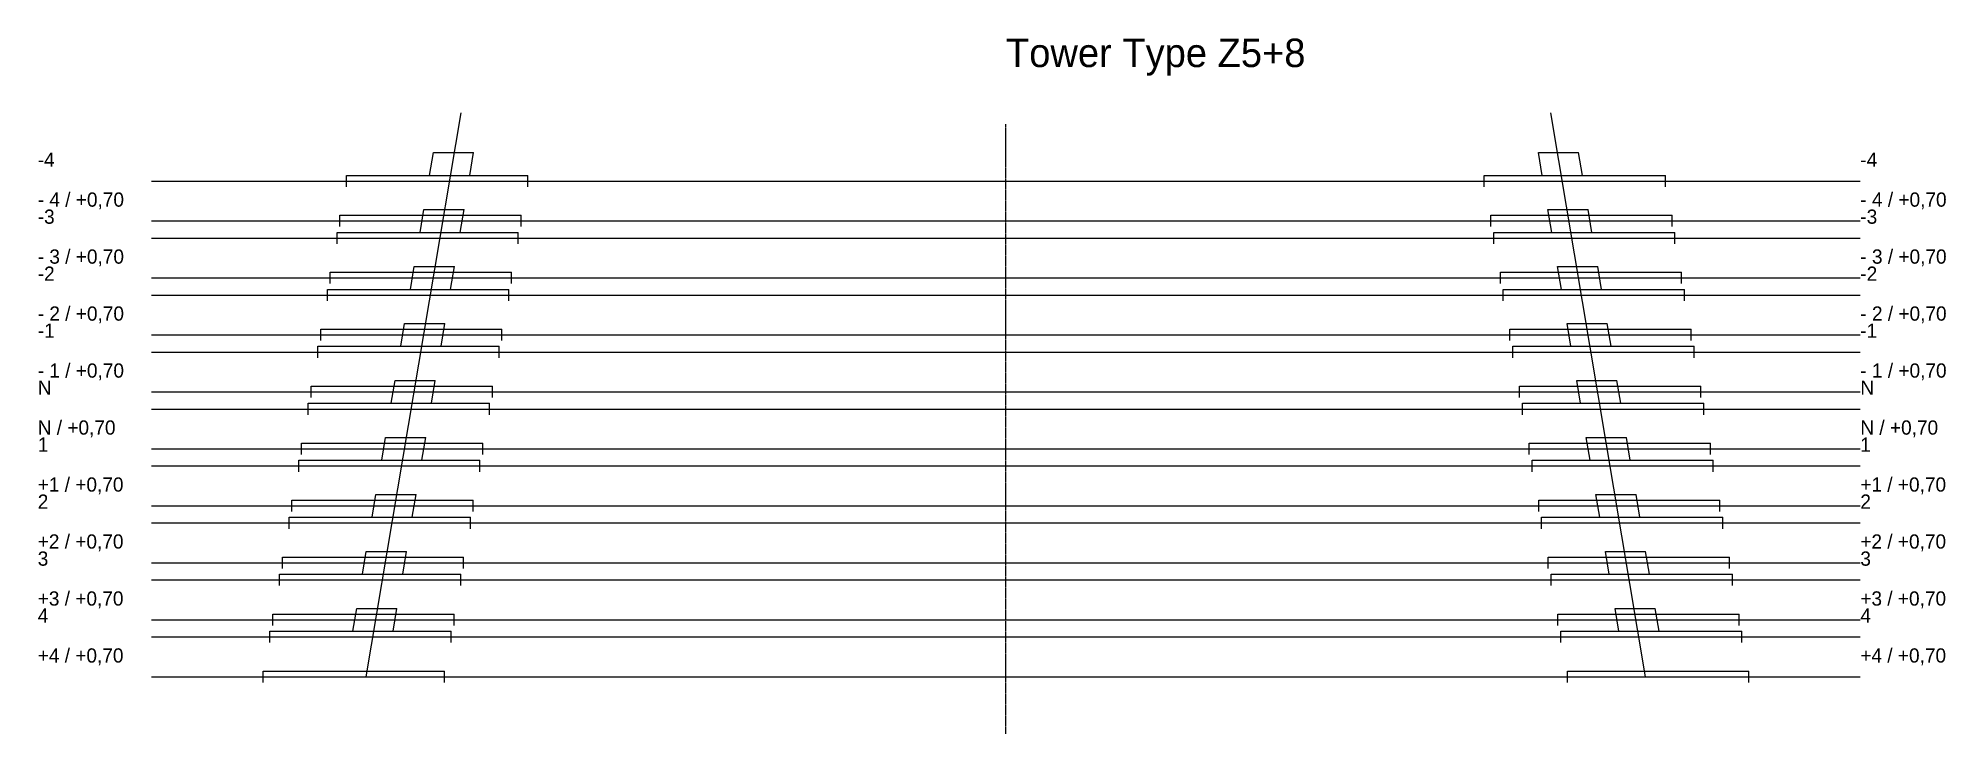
# Model space of a CAD drawing. Header units: metres. Extents: x -16992 to 16502, y -5700 to 6507.
import ezdxf

# ---------------------------------------------------------------- set-up
doc = ezdxf.new("R2010")
doc.units = ezdxf.units.M
doc.linetypes.add('CENTER', pattern=[5.08, 3.175, -0.635, 0.635, -0.635])
for name, color, linetype in [('ANGLED_LINES', 4, 'Continuous'), ('ANNOTATIONS', 2, 'Continuous'), ('BASE_VARIANTS', 7, 'Continuous'), ('CENTERLINE', 3, 'Continuous'), ('OFFSET_VARIANTS', 1, 'Continuous')]:
    doc.layers.add(name, color=color, linetype=linetype)

msp = doc.modelspace()

# ---------------------------------------------------------------- linework, layer by layer
at = {"layer": 'ANGLED_LINES'}
for p, q in [((-11231, -4700), (-9565, 5200)), ((11231, -4700), (9565, 5200))]:
    msp.add_line(p, q, dxfattribs=at)
at = {"layer": 'BASE_VARIANTS'}
for p, q in [((-10120, 4100), (-10053, 4500)), ((-10053, 4500), (-9347, 4500)), ((-9414, 4100), (-9347, 4500)), ((9414, 4100), (9347, 4500)), ((9347, 4500), (10053, 4500)), ((10120, 4100), (10053, 4500)), ((-11577, 3900), (-11577, 4100)), ((-11577, 4100), (-8395, 4100)), ((-8395, 3900), (-8395, 4100)), ((8395, 3900), (8395, 4100)), ((8395, 4100), (11577, 4100)), ((11577, 3900), (11577, 4100)), ((-15000, 4000), (15000, 4000)), ((-10288, 3100), (-10221, 3500)), ((-10221, 3500), (-9515, 3500)), ((-9582, 3100), (-9515, 3500)), ((9582, 3100), (9515, 3500)), ((9515, 3500), (10221, 3500)), ((10288, 3100), (10221, 3500)), ((-11745, 2900), (-11745, 3100)), ((-11745, 3100), (-8563, 3100)), ((-8563, 2900), (-8563, 3100)), ((8563, 2900), (8563, 3100)), ((8563, 3100), (11745, 3100)), ((11745, 2900), (11745, 3100)), ((-15000, 3000), (15000, 3000)), ((-10457, 2100), (-10389, 2500)), ((-10389, 2500), (-9683, 2500)), ((-9751, 2100), (-9683, 2500)), ((9751, 2100), (9683, 2500)), ((9683, 2500), (10389, 2500)), ((10457, 2100), (10389, 2500)), ((-11913, 1900), (-11913, 2100)), ((-11913, 2100), (-8731, 2100)), ((-8731, 1900), (-8731, 2100)), ((8731, 1900), (8731, 2100)), ((8731, 2100), (11913, 2100)), ((11913, 1900), (11913, 2100)), ((-15000, 2000), (15000, 2000)), ((-10625, 1100), (-10558, 1500)), ((-10558, 1500), (-9852, 1500)), ((-9919, 1100), (-9852, 1500)), ((9919, 1100), (9852, 1500)), ((9852, 1500), (10558, 1500)), ((10625, 1100), (10558, 1500)), ((-12082, 900), (-12082, 1100)), ((-12082, 1100), (-8900, 1100)), ((-8900, 900), (-8900, 1100)), ((8900, 900), (8900, 1100)), ((8900, 1100), (12082, 1100)), ((12082, 900), (12082, 1100)), ((-15000, 1000), (15000, 1000)), ((-10793, 100), (-10726, 500)), ((-10726, 500), (-10020, 500)), ((-10087, 100), (-10020, 500)), ((10087, 100), (10020, 500)), ((10020, 500), (10726, 500)), ((10793, 100), (10726, 500)), ((-15000, 0), (15000, 0)), ((-12250, -100), (-12250, 100)), ((-12250, 100), (-9068, 100)), ((-9068, -100), (-9068, 100)), ((9068, -100), (9068, 100)), ((9068, 100), (12250, 100)), ((12250, -100), (12250, 100)), ((-10961, -900), (-10894, -500)), ((-10894, -500), (-10188, -500)), ((-10255, -900), (-10188, -500)), ((10255, -900), (10188, -500)), ((10188, -500), (10894, -500)), ((10961, -900), (10894, -500)), ((-15000, -1000), (15000, -1000)), ((-12418, -1100), (-12418, -900)), ((-12418, -900), (-9236, -900)), ((-9236, -1100), (-9236, -900)), ((9236, -1100), (9236, -900)), ((9236, -900), (12418, -900)), ((12418, -1100), (12418, -900)), ((-11130, -1900), (-11062, -1500)), ((-11062, -1500), (-10356, -1500)), ((-10424, -1900), (-10356, -1500)), ((10424, -1900), (10356, -1500)), ((10356, -1500), (11062, -1500)), ((11130, -1900), (11062, -1500)), ((-15000, -2000), (15000, -2000)), ((-12586, -2100), (-12586, -1900)), ((-12586, -1900), (-9404, -1900)), ((-9404, -2100), (-9404, -1900)), ((9404, -2100), (9404, -1900)), ((9404, -1900), (12586, -1900)), ((12586, -2100), (12586, -1900)), ((-11298, -2900), (-11231, -2500)), ((-11231, -2500), (-10525, -2500)), ((-10592, -2900), (-10525, -2500)), ((10592, -2900), (10525, -2500)), ((10525, -2500), (11231, -2500)), ((11298, -2900), (11231, -2500)), ((-15000, -3000), (15000, -3000)), ((-12755, -3100), (-12755, -2900)), ((-12755, -2900), (-9573, -2900)), ((-9573, -3100), (-9573, -2900)), ((9573, -3100), (9573, -2900)), ((9573, -2900), (12755, -2900)), ((12755, -3100), (12755, -2900)), ((-11466, -3900), (-11399, -3500)), ((-11399, -3500), (-10693, -3500)), ((-10760, -3900), (-10693, -3500)), ((10760, -3900), (10693, -3500)), ((10693, -3500), (11399, -3500)), ((11466, -3900), (11399, -3500)), ((-15000, -4000), (15000, -4000)), ((-12922, -4100), (-12922, -3900)), ((-12922, -3900), (-9740, -3900)), ((-9740, -4100), (-9740, -3900)), ((9740, -4100), (9740, -3900)), ((9740, -3900), (12922, -3900)), ((12922, -4100), (12922, -3900))]:
    msp.add_line(p, q, dxfattribs=at)
at = {"layer": 'CENTERLINE', "linetype": 'CENTER'}
msp.add_line((0, -5700), (0, 5000), dxfattribs=at)
at = {"layer": 'OFFSET_VARIANTS'}
for p, q in [((-11695, 3200), (-11695, 3400)), ((-11695, 3400), (-8513, 3400)), ((-8513, 3200), (-8513, 3400)), ((8513, 3200), (8513, 3400)), ((8513, 3400), (11695, 3400)), ((11695, 3200), (11695, 3400)), ((-15000, 3300), (15000, 3300)), ((-11863, 2200), (-11863, 2400)), ((-11863, 2400), (-8681, 2400)), ((-8681, 2200), (-8681, 2400)), ((8681, 2200), (8681, 2400)), ((8681, 2400), (11863, 2400)), ((11863, 2200), (11863, 2400)), ((-15000, 2300), (15000, 2300)), ((-12031, 1200), (-12031, 1400)), ((-12031, 1400), (-8849, 1400)), ((-8849, 1200), (-8849, 1400)), ((8849, 1200), (8849, 1400)), ((8849, 1400), (12031, 1400)), ((12031, 1200), (12031, 1400)), ((-15000, 1300), (15000, 1300)), ((-12199, 200), (-12199, 400)), ((-12199, 400), (-9017, 400)), ((-9017, 200), (-9017, 400)), ((9017, 200), (9017, 400)), ((9017, 400), (12199, 400)), ((12199, 200), (12199, 400)), ((-15000, 300), (15000, 300)), ((-12368, -800), (-12368, -600)), ((-12368, -600), (-9186, -600)), ((-9186, -800), (-9186, -600)), ((9186, -800), (9186, -600)), ((9186, -600), (12368, -600)), ((12368, -800), (12368, -600)), ((-15000, -700), (15000, -700)), ((-12536, -1800), (-12536, -1600)), ((-12536, -1600), (-9354, -1600)), ((-9354, -1800), (-9354, -1600)), ((9354, -1800), (9354, -1600)), ((9354, -1600), (12536, -1600)), ((12536, -1800), (12536, -1600)), ((-15000, -1700), (15000, -1700)), ((-12704, -2800), (-12704, -2600)), ((-12704, -2600), (-9522, -2600)), ((-9522, -2800), (-9522, -2600)), ((9522, -2800), (9522, -2600)), ((9522, -2600), (12704, -2600)), ((12704, -2800), (12704, -2600)), ((-15000, -2700), (15000, -2700)), ((-12873, -3800), (-12873, -3600)), ((-12873, -3600), (-9691, -3600)), ((-9691, -3800), (-9691, -3600)), ((9691, -3800), (9691, -3600)), ((9691, -3600), (12873, -3600)), ((12873, -3800), (12873, -3600)), ((-15000, -3700), (15000, -3700)), ((-13041, -4800), (-13041, -4600)), ((-13041, -4600), (-9859, -4600)), ((-9859, -4800), (-9859, -4600)), ((9859, -4800), (9859, -4600)), ((9859, -4600), (13041, -4600)), ((13041, -4800), (13041, -4600)), ((-15000, -4700), (15000, -4700))]:
    msp.add_line(p, q, dxfattribs=at)

# ---------------------------------------------------------------- texts
at = {"layer": 'ANNOTATIONS'}
for s, height, p in [('Tower Type Z5+8', 500, (0, 6000)), ('-4', 250, (-17000, 4250)), ('-4', 250, (15000, 4250)), ('- 4 / +0,70', 250, (-17000, 3550)), ('- 4 / +0,70', 250, (15000, 3550)), ('-3', 250, (-17000, 3250)), ('-3', 250, (15000, 3250)), ('- 3 / +0,70', 250, (-17000, 2550)), ('- 3 / +0,70', 250, (15000, 2550)), ('-2', 250, (-17000, 2250)), ('-2', 250, (15000, 2250)), ('- 2 / +0,70', 250, (-17000, 1550)), ('- 2 / +0,70', 250, (15000, 1550)), ('-1', 250, (-17000, 1250)), ('-1', 250, (15000, 1250)), ('- 1 / +0,70', 250, (-17000, 550)), ('- 1 / +0,70', 250, (15000, 550)), ('N', 250, (-17000, 250)), ('N', 250, (15000, 250)), ('N / +0,70', 250, (-17000, -450)), ('N / +0,70', 250, (15000, -450)), ('1', 250, (-17000, -750)), ('1', 250, (15000, -750)), ('+1 / +0,70', 250, (-17000, -1450)), ('+1 / +0,70', 250, (15000, -1450)), ('2', 250, (-17000, -1750)), ('2', 250, (15000, -1750)), ('+2 / +0,70', 250, (-17000, -2450)), ('+2 / +0,70', 250, (15000, -2450)), ('3', 250, (-17000, -2750)), ('3', 250, (15000, -2750)), ('+3 / +0,70', 250, (-17000, -3450)), ('+3 / +0,70', 250, (15000, -3450)), ('4', 250, (-17000, -3750)), ('4', 250, (15000, -3750)), ('+4 / +0,70', 250, (-17000, -4450)), ('+4 / +0,70', 250, (15000, -4450))]:
    msp.add_text(s, height=height, dxfattribs=at).set_placement(p)

doc.saveas('drawing.dxf')
